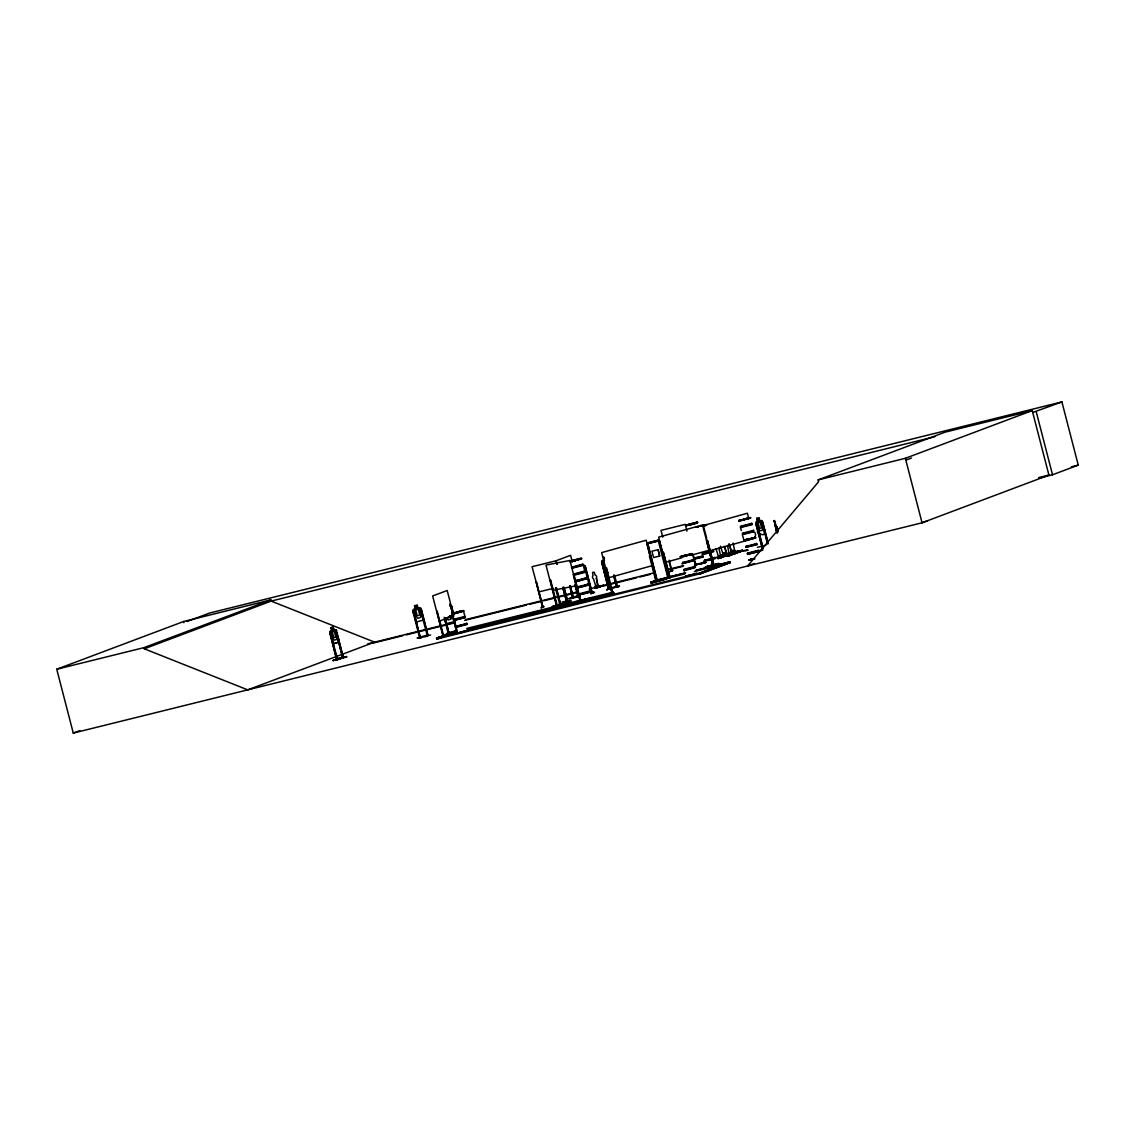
<?xml version="1.0" encoding="UTF-8"?>
<svg xmlns="http://www.w3.org/2000/svg" width="1135" height="1135" viewBox="0 0 1135 1135"><rect width="100%" height="100%" fill="white"/><g stroke="black" fill="none" stroke-linecap="round" stroke-linejoin="round"><path stroke-width="1.5" d="M568.748 598.982L579.361 595.889M568.905 598.415L576.14 596.826M663.11 579.857L663.209 579.772M596.315 585.617L596.315 586.071M596.939 585.617C596.017 586.455 596.698 584.624 597.308 587.206M340.145 658.953L332.981 660.584L346.672 656.498L339.975 658.371M724.556 553.057L723.463 553.256M731.905 552.944L732.628 552.674L727.719 554.291M733.224 551.184L732.16 551.326M732.6 551.511L732.16 550.929L733.224 550.787M423.029 620.036L423.227 616.759M423.327 616.759L423.114 620.121L416.573 621.923L412.743 610.729L419.638 637.927C417.481 636.919 426.959 637.416 427.994 635.614L421.113 608.417L419.893 607.58L413.353 609.381L412.743 610.729M719.576 555.937L718.824 556.15L719.604 556.136M724.059 552.773L723.761 553.653M733.068 551.269L732.259 550.886M732.586 551.284L732.884 550.688M587.008 577.63L587.249 574.367M587.135 577.701L587.348 574.353M453.929 618.49L453.674 621.852L446.651 623.583L444.963 620.717M556.959 605.437L562.052 604.317M609.765 593.562L614.305 592.74M666.685 577.758L671.324 577.289M710.907 566.209L715.632 565.798L710.992 566.549M417.368 638.267L421.667 637.558L417.283 637.87M583.177 600.032L580.169 600.841L581.829 599.989M592.527 572.707L593.08 575.558A2.171 2.086 69.4 0 0 593.548 578.963L596.031 586.994L598.088 586.483L596.414 578.254A2.171 2.086 69.4 0 0 595.137 575.048L594.272 572.281L592.796 572.239M754.732 537.437L743.922 540.175L747.965 539.111M753.541 558.902L749.1 560.094L752.008 558.888M449.588 632.961L446.381 634.039M446.665 633.529L449.432 632.45M606.658 589.746L609.75 588.583M609.424 588.668L606.672 589.76L609.906 588.611M662.953 579.276L668.487 577.133L650.965 582.241L668.912 577.843L659.109 539.934L668.6 577.942M446.523 618.873L447.545 618.845M668.515 577.758L662.471 580.155L669.664 577.658L669.466 576.864L684.604 573.118M732.699 550.816L732.713 550.73M451.687 616.376L450.836 619.242L448.041 619.937L445.913 617.809M337.606 659.463L330.753 634.266L336.868 659.676L329.945 632.493L330.356 631.173L335.478 629.67L336.527 630.535L335.478 629.67M330.03 632.507L330.427 631.159M647.007 543.012L659.109 540.033L647.035 543.154M658.953 540.203L668.685 577.928M656.498 580.808L646.766 543.012M600.188 586.398L595.279 588.228M598.23 587.476L598.131 586.071L598.117 587.008M600.131 586.384L599.053 586.412L600.372 585.887M599.89 586.227L601.195 586.114L600.216 586.128M602.657 585.774L602.983 585.688M595.407 588.029L595.095 586.823L595.563 587.646L601.55 585.986L595.208 588.228L603.21 585.646M731.607 553.298L717.845 558.548L730.344 553.625M717.916 558.548L721.534 557.299L721.25 556.207L720.768 557.328M718.427 558.406L717.731 557.143L718.498 558.051M718.611 558.221L732.713 553L727.436 554.405M722.342 556.561L721.42 556.703M722.711 556.207L721.534 556.59L727.535 554.972M726.357 555.781L720.569 557.271M738.899 551.511L726.485 556.405L743.014 550.674L734.473 553.653M729.762 555.455L729.408 555.682M729.578 555.668L729.408 554.249L729.408 555.185M739.24 551.638L730.756 554.703M731.351 554.079L731.195 552.319L731.891 553.554M730.883 554.249L732.189 554.15M733.763 553.994L734.09 553.908M734.146 553.894L735.012 553.61M734.998 553.639L735.026 551.468L735.012 552.873L731.167 553.823L730.472 552.603L730.926 554.476M741.836 550.674L742.474 550.078L741.722 550.787M724.4 552.901L724.229 553.469M331.193 627.698L332.683 637.969L334.414 640.14L336.442 639.53L336.882 636.735L335.378 630.932L334.03 630.209L333.151 627.116L331.122 627.712M757.74 521.462L756.889 522.753L758.393 528.555L760.152 530.797L762.238 530.329L762.706 527.591L761.202 521.788L759.826 521.008L759.145 517.744L756.832 518.269L757.641 521.376L756.903 518.255M552.376 606.757L560.605 604.047M723.648 553.1L723.96 552.887M747.568 566.01L818.605 481.751L818.122 479.906L944.987 432.194L1032.226 410.586L1048.91 475.083L922.046 522.795L73.264 733.082L56.75 669.239L183.615 621.512L270.854 599.904L271.151 601.096L374.607 642.14M603.593 557.086L604.402 560.193L603.182 561.598L604.685 567.401L606.814 569.515M733.48 553.071L721.321 557.711L720.541 556.448M721.832 554.731L723.236 555.696L722.91 554.377L721.832 554.731L722.286 556.618L723.662 556.476M723.378 556.391L722.073 556.661M726.542 556.42C728.798 555.824 725.407 556.746 726.031 553.696L727.109 553.327L727.705 555.597M742.999 550.702L741.68 550.617M457.107 633.032L458.483 632.706M696.181 564.62L698.749 564.01M731.025 554.249L730.202 554.618L731.195 554.192M454.936 612.545L451.815 613.538L459.448 611.396M452.581 613.723L452.099 613.425M451.872 613.794L456.043 612.659M452.709 614.049L451.985 614.134L457.107 612.63M456.894 612.928C453.418 613.666 459.519 611.921 458.866 612.091M463.477 610.857L464.896 616.461M463.52 611.226L463.066 611.183M573.856 560.704L575.587 560.279M581.021 558.945L581.744 558.86L574.395 560.761M575.161 560.605L574.012 560.662M578.949 559.399C572.395 561.144 583.986 558.009 580.709 558.604M581.432 558.619L577.36 559.442M453.901 620.434L465.463 617.511L464.754 617.596M455.405 626.236L456.752 626.094M455.419 626.662L466.996 623.683M455.504 627.031L467.081 624.051M455.702 627.414L467.095 624.477M573.799 574.04L584.213 571.16M457.135 632.848L458.824 632.748L457.831 633.018M456.937 633.373L457.76 632.805M584.965 572.366L574.097 575.218M691.555 524.228L685.923 525.846L687.796 525.207M468.67 629.939L461.505 631.996L465.605 631.074M466.811 630.578L468.783 630.322L461.165 632.507M689.03 524.867L690.633 524.427M696.677 522.554L697.599 522.228L696.862 522.299M585.844 578.481L586.681 577.843L574.991 580.907M579.29 580.893L586.894 578.736L586.171 578.822M706.75 524.64L705.388 524.796M706.835 524.895L699.742 526.214M576.991 588.072L588.412 585.135M739.609 520.227L738.701 520.582L739.438 520.483M738.956 520.468L746.702 518.965L744.957 519.39M590.101 592.243L589.647 592.2M743.283 520.029L744.063 519.646L738.871 521.149L750.49 518.113M750.604 517.773L743.155 519.858M580.226 600.656L569.969 560.449L546.006 565.074L556.462 605.721L557.285 605.523L556.221 604.785L557.257 605.537M580.326 600.883L580.779 600.926M740.474 526.285L752.051 523.363L750.434 523.632M591.491 597.705L590.867 597.904M740.488 526.725L752.235 523.76L751.526 523.831M591.605 598.088L590.98 598.301M740.587 527.08L752.164 524.1M741.283 530.485L740.517 527.576L741.41 527.25M680.447 556.576L681.809 556.434M681.113 556.59L680.39 556.959M680.603 557.172L685.398 555.994M684.093 556.462L685.98 555.682M685.895 556.008L685.54 555.767M687.838 555.199L685.1 556.249M752.094 524.654L740.517 527.576M684.192 556.434L692.151 554.249L690.52 554.518M742.29 533.266L753.853 530.343L753.129 530.428M702.097 553.171L702.551 553.213M743.922 540.189L742.333 534.557L753.271 531.847M682.163 563.726L682.887 563.371M713.404 550.376L702.537 553.213M752.434 537.947C757.002 539.139 755.995 530.953 753.257 531.847M744.106 540.274L745.482 540.175M683.752 569.387L695.315 566.464L693.698 566.734M744.149 540.544L746.716 540.147M744.29 540.913C746.66 540.7 749.242 539.99 748.291 539.735M683.767 569.827L695.514 566.862L694.79 566.933M683.866 570.181L695.443 567.202M696.209 564.435L700.252 564.081M703.998 560.931L715.589 557.952M696.933 564.62L696.195 564.989M747.724 540.232L755.811 537.99L755.087 538.075M704.197 561.314L712.652 559.371M715.504 558.519L712.652 559.371M685.242 576.296L687.186 575.899M685.583 576.396L695.287 574.111M705.686 567.145L716.398 564.563M696.748 573.218L695.145 573.714M757.229 544.53L756.775 544.488M696.862 573.601L696.408 573.558M716.384 564.577L717.093 564.223M747.426 553.142L758.818 550.205M750.505 559.598L748.901 560.052L754.718 559.002M733.068 550.404L733.778 553.171M717.973 557.086L718.682 557.782L717.731 557.143M720.484 546.176L723.321 555.199M727.223 553.752L728.145 553.525L728.585 555.384M715.745 548.929A2.171 2.086 69.1 0 0 716.171 549.283L718.696 557.299M730.472 552.603L731.55 552.234M722.229 556.391L725.208 555.285L724.485 552.532L723.038 552.901L723.747 555.668M734.671 551.553L735.75 551.184L736.175 552.83L730.543 554.377L731.876 554.476M731.266 553.199L730.628 553.795M735.991 551.936L737.183 551.539M726.031 553.696L726.84 555.824L727.095 554.76M729.635 554.731L734.444 553.539M734.629 552.461L741.269 550.532L740.63 551.142M728.925 555.795L742.659 550.574M734.742 553.738L729.692 555.341M437.174 611.155L443.785 636.423L442.834 635.699M453.574 613.893L451.475 605.778L453.433 615.681M566.762 600.387L566.337 601.465M576.892 596.967L579.673 596.301L574.92 597.166M571.245 600.259L561.995 602.047M187.133 621.498L209.634 613.028L1061.906 401.918L1078.25 465.109L1052.528 474.785L1038.78 478.19M56.75 669.239L143.989 647.631L270.854 599.904M143.989 647.631L144.301 648.809L271.151 601.096L934.843 436.705M73.264 733.082L79.847 730.6M450.198 604.075L453.475 616.83L450.113 604.146M144.301 648.809L247.742 689.867L374.905 642.027M536.103 582.042L542.544 607.353L542.714 606.317M536.514 581.929L542.885 607.268M583.83 565.173L585.192 565.996L592.215 593.179C585.589 594.031 601.195 590.37 590.895 593.676M452.141 615.78L449.347 616.475M439.188 621.242L453.73 615.766M604.274 560.108L602.245 560.619L601.578 561.967L608.644 589.108C611.51 589.888 618.618 585.007 617.596 586.88L614.517 575.09M585.589 567.926L584.766 568.124L591.434 593.364M602.047 563.854L602.969 563.613L609.481 588.881M658.087 549.68L659.648 556.037L653.59 557.54L651.958 551.213L658.087 549.68L659.719 556.008M818.122 479.906L905.361 458.299L1032.226 410.586M457.164 631.273C454.965 633.968 445.998 632.096 448.481 633.401M448.722 632.379L448.226 632.493M1032.751 412.445L1061.906 401.918M446.353 634.11L449.389 632.493M448.169 633.5L444.196 617.355M445.161 618.107L448.963 633.302L445.26 618.064M696.379 570.196L730.018 561.868L730.216 562.662L701.558 573.445L436.734 639.033L436.521 638.253L454.709 631.415L456.469 630.975L438.294 637.813L438.493 638.594L456.681 631.769L456.015 630.578L456.951 630.322M456.071 630.833L449.006 632.592M596.372 578.268L598.088 586.483M452.51 616.277L456.554 631.4L453.475 632.124M436.734 639.033L456.681 631.769M543.764 606.303L540.941 607.906L543.892 606.828M595.095 586.823L596.059 587.462M597.89 586.128L598.911 586.979L595.378 587.916M542.956 607.253L532.045 566.72L556.263 560.718L557.129 564.081M603.636 585.504L598.471 587.292M565.414 601.337L568.209 600.812M593.562 592.144L590.824 593.151M608.559 588.129L609.24 587.973M616.504 586.185L617.199 586.015M616.39 586.483L609.325 588.242M616.121 586.866L619.483 586.242L616.362 587.292M613.709 575.289L616.575 587.15L619.483 586.213M612.162 592.47L612.971 592.314M671.778 569.954L671.849 570.933L669.267 560.222M468.159 628.989L612.375 593.264C614.801 592.215 610.318 592.271 612.9 592.059M669.267 561.938L671.494 571.033M657.293 580.666L651.121 582.979L663.45 579.857L651.121 582.979L650.923 582.184L656.456 580.184M694.393 565.003L701.657 563.286M651.149 582.851L656.924 580.836L656.683 579.914M669.466 576.864L685.753 572.905M436.521 638.253L701.345 572.65L730.018 561.868M747.27 566.124L754.137 563.542M905.843 460.143L911.476 458.029M927.678 520.695L922.046 522.795L905.361 458.299M576.764 559.966L577.701 559.612L569.983 561.541M577.715 559.711L576.027 560.122M686.065 525.377L687.668 524.852M692.875 523.505L685.753 525.264L697.656 522.455L695.798 523.079M690.321 524.512L694.535 523.405M693.457 523.746L691.995 524.072M696.847 523.136L695.854 523.434L697.543 522.795M702.636 525.746L705.473 525.037M706.083 566.961L714.114 564.975L714.369 565.954L713.305 566.237L702.707 525.718L747.397 513.233L748.703 518.298M705.544 525.391L702.31 526.072L703.955 525.732M459.391 611.694L453.73 613.17M459.675 611.878L459.136 612.006M462.754 610.843L463.477 610.502M457.504 612.857L455.702 613.326L463.548 611.212M458.923 612.191L463.463 610.843M739.013 520.695L746.163 518.752M746.305 518.695L747.795 518.312M742.928 520.142L744.376 519.901M454.227 619.057L453.333 619.384L464.91 616.461M454.341 619.838C452.893 620.703 465.577 617.44 464.726 617.17M586.44 577.956L582.071 579.063M577.332 586.696L576.438 587.022L585.149 584.965M577.346 587.121C575.899 587.973 588.583 584.709 587.731 584.44M577.445 587.476C575.289 588.568 591.605 584.241 586.909 584.993M742.943 533.478C741.481 534.33 754.179 531.081 753.328 530.811M743.028 533.833C741.581 534.698 754.264 531.435 753.413 531.166M443.317 636.522L436.862 611.24M680.418 556.59L683.298 555.71M687.285 554.944L691.371 553.979M687.697 554.845L681.113 556.618M691.187 554.206L687.157 555.37L689.342 554.788M691.201 554.235L692.08 553.894L691.371 553.951M579.148 594.087C577.701 594.953 590.384 591.69 589.533 591.42M579.247 594.442C577.8 595.308 590.484 592.044 589.633 591.775M579.432 594.839L578.538 595.166L590.115 592.243M702.749 553.383C701.302 554.235 713.986 550.986 713.135 550.716M702.835 553.738C701.387 554.604 714.071 551.34 713.22 551.071M703.033 554.121L702.139 554.462L706.353 553.582M695.102 557.611L694.209 557.952L694.932 557.867M752.562 538.387L755.371 537.224M682.589 562.208C681.099 563.059 693.698 559.825 692.804 559.583M754.775 537.735L755.484 537.352M695.131 558.037L694.237 558.377L703.076 556.278M754.874 537.976L755.584 537.607M682.603 562.634C681.156 563.485 693.84 560.236 692.988 559.952M695.216 558.392L694.336 558.732L703.161 556.647M682.702 562.988C681.241 563.854 693.939 560.591 693.088 560.321M695.4 558.789L694.521 559.115L703.232 557.058M580.85 600.259L579.957 600.614L585.688 599.337L582.78 600.231M704.523 559.938C703.047 560.789 715.646 557.555 714.752 557.299M746.248 545.949C744.773 546.815 757.371 543.58 756.478 543.324M704.551 560.349C703.104 561.215 715.788 557.952 714.937 557.682M746.277 546.375C744.83 547.24 757.513 543.977 756.662 543.708M746.376 546.744C744.915 547.595 757.598 544.332 756.747 544.062M746.56 547.127L745.667 547.453L757.244 544.53M684.689 570.352L683.795 570.678L684.519 570.607M748.078 553.355L747.185 553.681L759.017 550.588M748.178 553.71C746.716 554.575 759.414 551.312 758.563 551.042M748.362 554.093L747.468 554.433L758.407 551.723M758.407 551.723L759.287 551.383L758.577 551.468M696.89 573.601L695.258 574.111M343.167 656.839C342.117 656.654 343.196 657.278 343.238 657.789L336.627 632.535L342.6 657.974M330.994 634.21L330.157 634.437L336.627 659.733L343.479 657.732M579.786 600.259L580.609 600.06L580.028 601.181L591.009 598.301M580.028 601.181L573.53 575.899L574.239 575.729L580.85 600.982M559.456 603.948L560.52 603.664L559.739 604.856L560.406 603.692M669.026 576.835L670.147 577.516L669.153 577.786L658.64 537.153L703.175 524.796L706.665 538.274M713.333 564.535L713.645 566.166M714.085 565.06L713.404 565.244M714.213 565.996L707.304 540.118L706.396 540.359L712.851 565.656L713.929 565.372M419.255 637.033L420.319 636.763M427.171 634.862L427.044 635.87L427.753 634.692M693.031 523.59L696.72 522.554M570.721 561.215L577.389 559.427L575.927 559.754M579.73 558.888L580.737 558.604M696.053 527.25L697.06 526.938M702.749 525.718L701.331 526.016M702.835 526.072L704.353 525.661M658.13 540.189L667.933 578.112M739.58 520.256L750.547 517.532L745.752 519.121M462.782 610.843L459.008 611.793L463.718 610.744M584.88 578.765L585.859 578.424M690.137 554.291L692.024 553.667L683.284 555.696M754.86 537.947L748.263 539.778M580.865 600.458L583.092 599.791L581.844 600.16M590.016 598.585L590.952 598.06L583.163 600.046M706.268 566.72L708.481 565.897M707.318 566.649L706.325 566.947L710.013 565.897M716.341 564.322L714.057 564.833L716.98 563.84M694.024 574.438L696.195 573.572M750.746 559.229L749.072 559.881M333.605 643.602L338.741 642.211L338.613 638.906M338.741 642.211L333.577 643.729L329.945 632.493M762.309 548.46L755.683 522.994L756.18 521.703L761.386 520.539L762.465 521.462L768.111 543.594M763.16 548.248L757.059 524.668L762.919 548.318M767.487 543.736L762.493 523.448L767.714 543.665M762.876 523.377L768.338 543.523M764.508 532.996L764.621 529.804M342.33 657.349L337.194 658.867L342.571 657.293M759.4 534.245C752.164 525.207 765.898 542.615 764.536 529.804M332.981 660.584L346.757 656.995M762.649 549.595L759.116 551.184L762.791 550.12M613.609 575.332L616.787 587.079M567.684 601.663C566.933 602.884 566.592 601.578 568.053 602.543L564.067 587.405M555.426 587.987L559.853 604.827L559.754 603.877M567.089 602.798L563.258 587.405M612.744 592.101L612.787 593.052L606.516 567.727L605.608 567.968L612.077 593.25L601.635 552.603L646.17 540.246L656.342 580.978M656.541 579.957L655.732 580.155M713.645 564.464L711.475 565.131L711.915 564.35M663.365 552.291L669.99 577.559L663.365 552.291L662.613 552.504L669.082 577.8L684.802 573.913M337.052 658.612L336.684 658.754M420.418 637.714L413.807 612.446L420.22 637.756L420.347 636.749M573.246 596.783L572.409 596.982L573.572 597.677M578.254 595.733L578.141 595.733M575.019 597.521L579.772 596.286M687.668 524.867L688.874 524.299M694.478 523.221L695.741 522.852M694.549 523.434L695.798 523.065M690.818 524.767L689.697 524.923L691.272 524.484M694.606 523.788L695.869 523.434M578.481 559.243L579.758 558.902M571.799 561.272L574.494 560.52M697.032 526.966L698.309 526.583M697.089 527.193L698.337 526.81M705.161 525.164L702.366 525.817M703.97 525.76L705.218 525.377M704.04 526.101L705.289 525.746M740.616 520.17L741.822 519.603M584.894 578.722L579.191 580.524M683.454 556.306L682.192 556.661L685.455 555.781M688.888 554.632L690.165 554.291M689.03 555.214L690.279 554.859M585.149 584.965L588.256 583.986L587.547 584.057M745.709 539.834L748.291 538.628M745.766 540.061L748.462 539.295M745.865 540.402L748.561 539.664L746.702 540.132M697.784 563.939L699.047 563.57M697.812 564.109L700.508 563.343M697.883 564.336L700.579 563.584M700.238 564.081L705.942 562.293M705.998 562.534L703.289 563.286M465.62 631.074L466.868 630.705M589.959 598.344L585.731 599.507M613.013 593.009L612.262 593.222M707.233 566.422L709.942 565.656M695.216 573.856L690.945 574.849M750.774 559.413L752.023 559.044M591.846 592.286L591.151 592.47M566.081 602.869L570.465 601.99M556.164 587.788L560.619 604.615L567.869 602.586L563.911 587.433M567.997 602.572L552.291 606.345M570.82 601.961L565.485 602.501L570.763 601.905M550.674 580.269L549.978 580.425L550.674 580.269L557.214 605.551M655.846 581.12L649.39 555.824L650.142 555.611M608.176 577.885L652.71 565.528M665.181 562.421L681.667 557.852M691.57 555.1L709.716 550.078M709.403 550.858L745.695 540.799M576.424 601.706L583.035 599.819L576.764 602.117M576.552 602.117L584.837 599.876M576.509 602.188L585.078 599.819M659.222 580.311L655.009 581.106M711.248 564.208L712.014 565.656M711.574 565.826L716.582 564.819L711.489 565.301M413.949 612.418L413.183 612.63M430.633 635.075L426.405 635.813M688.931 524.512L691.91 523.689M694.62 523.788L690.123 524.966M577.02 559.782L578.51 559.257M741.978 520.17L743.425 519.773M582.184 579.517L583.631 579.077M582.255 579.758L586.823 578.353L586.114 578.439M683.341 555.951L684.745 555.341M687.441 555.029L688.902 554.646M751.1 538.728L752.562 538.331L748.064 539.579M702.934 555.88L694.918 557.867M462.413 624.69L466.967 623.314L466.244 623.399M703.189 562.889L704.679 562.648M712.723 565.613L714.17 565.216M612.403 593.179L612.02 592.3M612.758 593.066L468.698 628.79M713.986 566.053L707.587 540.742L706.835 540.941L713.447 566.209M693.967 574.225L685.37 576.14L688.051 575.757M427.327 635.813L420.603 610.573L421.511 610.332L427.952 635.628M715.731 564.208L718.781 563.442M715.745 564.336L718.923 563.485M570.196 585.986L572.693 597.904L578.836 596.556L575.729 584.78M580.013 558.534L569.784 561.286L575.516 560.037M574.395 560.151L575.871 559.541M575.246 560.662L570.096 561.91M777.078 533.407L774.113 520.582L777.801 531.804M774.623 520.554L777.319 530.641M775.318 523.689L774.637 523.689M776.95 526.569L778.255 531.62L776.837 526.569M775.716 527.818L776.383 530.925L775.858 527.888M776.681 527.818L777.702 530.91L776.652 527.832M580.581 579.63L582.127 579.219M576.509 580.865L582.184 579.46M456.383 612.801L459.391 611.964M684.887 555.895L687.739 555.114M749.511 538.898L751.044 538.487M462.413 624.69L456.752 626.094M701.7 563.457L703.246 563.045M712.666 565.358L709.602 566.152M584.511 599.237L586.043 598.84M584.539 599.408L587.604 598.599L586.086 598.996M695.5 565.06L692.662 554.419M569.912 586.015L573.303 597.762L570.451 585.901M575.19 584.894L578.58 596.627L575.459 584.851M342.813 657.931L336.031 632.706M737.211 551.454C742.375 550.291 728.259 553.596 741.269 550.532M691.853 523.476L695.982 522.483M744.858 519.007L746.39 518.652M744.447 519.305L740.318 520.312M579.12 580.255L580.652 579.871M457.973 611.992L459.505 611.623M456.043 612.673L457.561 612.276M458.072 612.361L459.59 611.978M749.582 539.125L745.44 540.132M456.199 613.269L457.717 612.886M685.923 555.426L681.78 556.448M686.42 555.512L687.938 555.128M706.353 553.582L713.958 551.426L713.248 551.496M702.012 562.79L703.53 562.407M702.054 562.932L704.991 562.222M702.111 563.187L705.048 562.449L703.643 562.818M700.167 563.84L701.756 563.669M713.007 564.889L711.475 565.258L713.773 564.833M711.546 565.5L713.064 565.116M556.803 605.622L550.262 580.354M580.212 600.145L580.34 601.124M586.142 599.237L587.675 598.854M461.094 632.252L462.583 631.713M462.683 632.11L458.497 632.876L459.675 632.436M689.427 575.246L690.945 574.863M659.095 540.728L646.993 543.778L659.109 540.771M604.43 560.179L602.316 560.704L601.692 561.981L608.502 589.15M449.8 606.203L451.475 605.778M608.289 572.451L605.466 573.161L603.735 570.295L605.537 573.033M538.572 591.988L553.114 588.384M447.403 617.44L450.198 616.745M733.139 550.39L731.678 550.759L732.387 553.525M1071.383 466.811L1078.25 465.109M596.868 585.348L595.903 585.603L596.372 587.448M722.91 554.377L722.981 556.107M735.75 551.184L735.735 552.589M595.832 586.582L595.875 587.731M598.627 585.887L598.613 586.823M723.265 555.214L726.357 554.447L724.783 546.73M727.351 554.079L734.998 552.305L733.111 543.055M735.352 552.178L742.56 550.404M603.281 585.107L598.968 586.568M367.754 643.843L455.277 622.164M465.577 619.611L577.46 591.86M589.178 588.994L654.696 572.721M666.415 569.855L683.582 565.613M714.482 557.952L747.397 549.766M757.4 547.325L765.983 545.197M1038.639 477.622L1048.91 475.083M722.527 555.966L726.613 554.944M718.654 557.313L720.725 556.803L719.037 548.574A2.171 2.086 69.1 0 0 719.32 547.496M373.458 642.992L402.684 635.742M406.117 634.891L416.431 632.337M419.879 631.486L454.255 622.973M464.57 620.419L526.456 605.083M529.903 604.231L540.217 601.678M543.651 600.826L553.965 598.273M557.413 597.421L576.325 592.74M602.103 586.355L636.494 577.828M639.927 576.977L650.241 574.423M667.437 570.167L682.901 566.337M744.801 551L748.235 550.149M718.2 557.966L724.456 555.951M726.84 555.824L733.096 553.809M726.655 556.093L730.174 555.157L729.89 554.064M672.601 570.536L669.92 571.586L672.8 570.38M695.84 570.394L729.493 562.066L729.692 562.861M650.923 582.184L668.87 577.743M694.365 571.6L730.216 562.662M466.769 628.421L612.701 592.271M690.307 524.554L685.81 525.477L686.476 525.164M693.315 523.76L694.932 523.348M688.718 525.306L690.392 524.881M572.579 560.747L573.998 560.406M746.319 518.411L750.448 517.759M574.736 560.803L575.473 560.619M743.666 519.943L744.39 519.873M577.616 580.198L579.034 579.857M579.191 580.553L575.133 581.432M683.029 556.377L684.731 555.994M459.434 611.382L462.952 610.587M459.037 612.063L462.186 611.368M456.369 612.843L453.475 613.496M456.454 613.17L452.695 614.049M709.559 565.982L706.963 566.606M751.711 559.498L754.619 558.619L749.057 560.052M688.023 575.587L689.427 575.246M459.689 632.592L461.08 632.096M592.3 593.137L585.107 566.067L583.816 565.287M694.918 523.348L696.124 523.065M704.197 525.065L705.402 524.781M696.791 527.321L697.997 527.023M745.823 519.106L750.519 518.099M572.905 566.89L582.95 564.095M576.452 580.623L577.644 580.368M683.043 556.405L680.376 556.93M579.049 580.921L575.246 581.787M453.589 613.865L454.794 613.595M657.293 580.737L647.532 542.814L657.094 580.794M589.065 598.514L591.179 598.046M582.851 600.443L580.127 600.784M465.917 630.634L467.123 630.365M465.96 630.876L468.627 630.308M459.774 632.833L457.093 633.387M757.059 524.668L756.208 524.867L762.536 548.389M762.266 523.505L763.103 523.306M573.402 597.024L578.013 596.045L573.132 597.109M695.954 522.483L696.89 522.299M748.916 517.801L749.894 517.815M740.332 520.298L739.41 520.483L740.375 520.539M579.985 558.534L580.921 558.349M571.997 567.074L572.905 566.876M572.125 567.855L583.404 564.847L582.681 564.932M575.544 580.822L576.438 580.467M576.552 580.907L575.062 581.148L576.58 581.134M452.581 613.694L453.489 613.524M696.663 564.634L697.557 564.308M684.504 570.607L694.918 567.713M715.532 564.109L717.065 563.981M715.617 564.251L716.554 564.322M715.646 564.506L716.582 564.308M706.977 566.606L705.36 566.876M578.935 593.917L589.363 591.037M590.143 597.847L591.832 597.734M590.214 597.989L591.676 597.719M577.914 596.783L574.934 584.965M566.833 602.174L560.605 603.919M711.673 565.727L716.228 564.847M654.569 581.29L659.052 579.9M552.532 590.342L576.509 585.731M414.899 619.072L416.616 621.923M426.873 635.217L420.404 637.019M580.879 558.349L581.617 558.278M582.596 564.563L583.305 564.492L571.472 567.585M582.709 565.358L583.418 565.273L571.756 568.337M573.274 574.565L584.951 571.444M573.374 574.92L585.05 571.813M586.596 578.07L586.767 578.155M693.102 560.747L693.826 560.662L682.149 563.726M464.641 616.802C465.52 617.029 452.794 620.363 454.255 619.483L456.724 629.584M457.589 632.89L456.866 632.975M775.517 527.732L776.794 527.903L775.744 527.917M776.723 530.627L775.219 524.824L777.092 531.634M727.152 555.582L725.279 555.937M591.009 593.577L593.662 592.498M721.292 557.711L720.768 557.824M450.694 618.05L451.716 617.908L449.715 615.681M761.315 520.554L762.394 521.518L764.465 529.832M668.501 577.148L656.399 580.141M727.294 555.171L724.811 547.141A2.171 2.086 69.1 0 1 724.045 546.332M1036.184 411.594L1052.528 474.785M774.212 520.554L776.766 531.719M739.992 551.383L739.268 551.653M729.663 554.121L729.89 555.001M726.854 554.816L727.138 555.909M721.023 556.263L721.25 557.143M719.945 557.526L719.505 555.668L718.54 555.909L719.023 557.753M701.345 572.65L701.558 573.445M700.111 572.891L700.323 573.686M686.973 531.123L685.228 524.384L661.01 530.385L662.755 537.125M693.074 554.32L695.783 565.003L695.258 564.138M647.021 542.913L656.456 579.176M604.231 557.469L604.501 558.505M583.589 566.45L584.709 570.806M572.338 562.052L570.593 555.313L556.051 560.789L556.93 564.152M569.656 586.1L572.693 597.904M563.527 587.334L567.188 601.238M562.846 587.504L566.535 601.422L562.761 587.533M556.334 587.746L560.647 604.615M453.291 614.092L447.19 590.498L432.648 595.974L443.161 636.593M456.142 631.968L455.944 631.741M454.709 631.415L454.908 632.195M439.032 638.395L438.592 637.175L447.786 635.316M336.457 630.563L343.408 657.761M334.03 630.209L333.193 626.988L331.023 627.627L331.931 630.819M336.911 658.655L337.067 659.619M183.615 621.512L183.913 622.704M729.323 554.674L727.677 546.432A2.171 2.086 69.1 0 0 727.961 545.353M774.737 523.661L774.921 524.81M421.184 614.659L420.432 617.525L417.836 618.249L415.793 616.149L414.289 610.346L415.424 608.928L414.445 605.749L417.283 604.969L418.02 608.204L419.68 608.857L421.184 614.659M736.246 552.007L738.317 551.482L736.246 552.007M731.961 553.057L729.067 544.062L731.961 553.057M727.719 562.506L699.586 573.09L699.784 573.884L727.932 563.301L727.719 562.506M332.995 627.726L331.69 628.109L331.959 629.145L333.264 628.762L332.995 627.726M334.3 631.244L332.271 631.84L333.775 637.643L335.79 637.047L334.3 631.244M416.885 605.735L415.211 606.203L415.481 607.239L417.155 606.771L416.885 605.735M418.29 609.24L415.68 609.963L417.183 615.766L419.794 615.042L418.29 609.24M758.776 518.496L757.442 518.794L757.712 519.83L759.045 519.532L758.776 518.496M760.095 522.043L758.01 522.497L759.499 528.314L761.585 527.846L760.095 522.043"/></g></svg>
